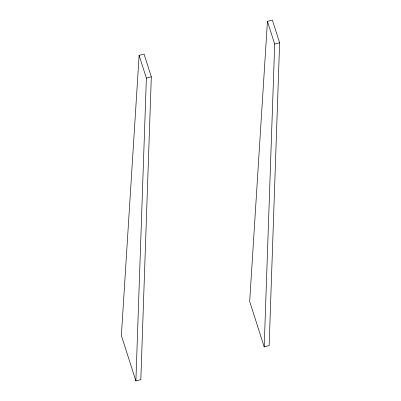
<?xml version="1.0" encoding="UTF-8"?>
<svg xmlns="http://www.w3.org/2000/svg" width="401" height="401" viewBox="0 0 401 401"><rect width="100%" height="100%" fill="white"/><g stroke="black" fill="none" stroke-linecap="round" stroke-linejoin="round"><path stroke-width="0.6" d="M135.889 380.95L146.375 78.12L139.117 55.383L144.054 54.075L151.312 76.812L140.821 379.642L135.889 380.95L121.373 335.477L139.117 55.383M264.204 346.925L274.69 44.095L267.432 21.358L272.369 20.05L279.627 42.787L269.136 345.617L264.204 346.925L249.688 301.452L267.432 21.358M146.375 78.12L151.312 76.812M274.69 44.095L279.627 42.787"/></g></svg>
